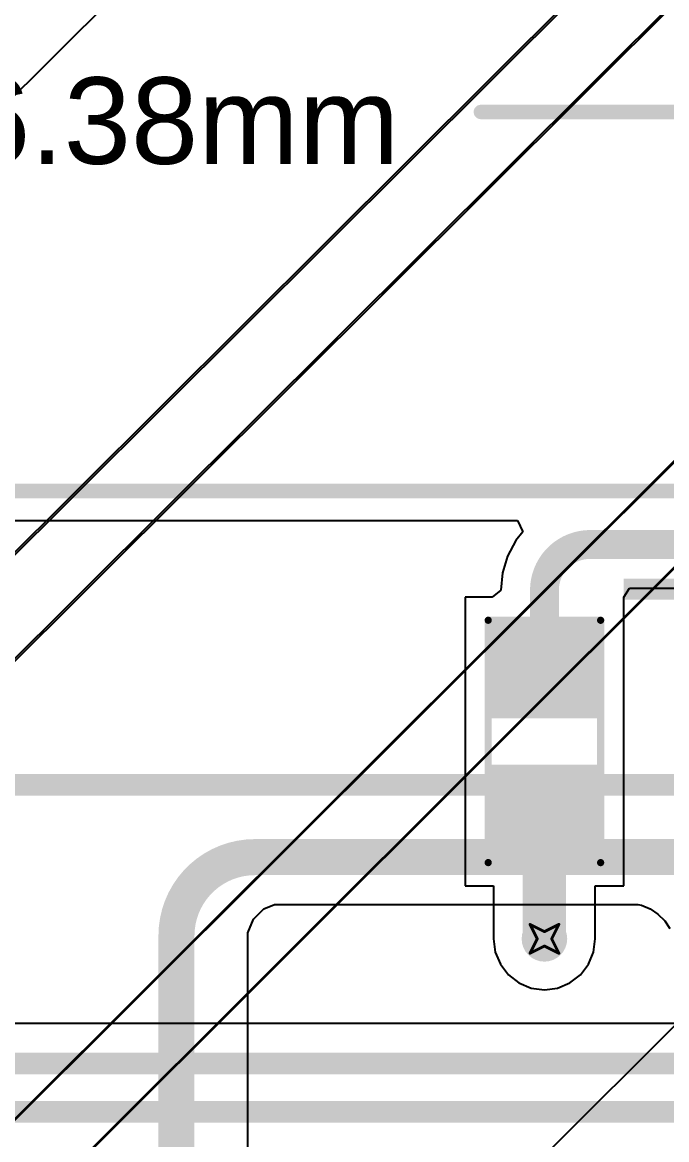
# Model space of a CAD drawing. Header units: inches. Extents: x 0 to 213, y 0 to 212.
# Drawn here: x 1.38 to 1.827, y 1.598 to 2.372 of the extents above; entities that cross this region are included whole.
import ezdxf

# ---------------------------------------------------------------- set-up
doc = ezdxf.new("R2010")
doc.units = ezdxf.units.IN
doc.header["$MEASUREMENT"] = 0
for name, color, linetype in [('Board Outline', 216, 'Continuous'), ('Bottom Layer', 5, 'Continuous'), ('Bottom Overlay', 54, 'Continuous'), ('Bottom Paste', 16, 'Continuous'), ('Bottom Solder', 6, 'Continuous'), ('Dimension', 6, 'Continuous'), ('Drill Drawing', 1, 'Continuous'), ('Top Layer', 1, 'Continuous'), ('Top Solder', 216, 'Continuous'), ('Via Holes', 16, 'Continuous')]:
    doc.layers.add(name, color=color, linetype=linetype)
doc.styles.add('Arial', font='', dxfattribs={"height": 0.2})
doc.styles.get('Arial').set_extended_font_data('Arial')

# ---------------------------------------------------------------- blocks, each defined once
blk = doc.blocks.new('R___1206_B_29')
at = {"layer": 'Bottom Layer'}
for points in [[(-0.08, 0.035), (-0.02, 0.035), (-0.02, -0.035), (-0.08, -0.035)], [(0.02, 0.035), (0.08, 0.035), (0.08, -0.035), (0.02, -0.035)]]:
    blk.add_hatch(color=5, dxfattribs=at).paths.add_polyline_path(points)
at = {"layer": 'Bottom Paste'}
for points in [[(-0.08, 0.035), (-0.02, 0.035), (-0.02, -0.035), (-0.08, -0.035)], [(0.02, 0.035), (0.08, 0.035), (0.08, -0.035), (0.02, -0.035)]]:
    blk.add_hatch(color=16, dxfattribs=at).paths.add_polyline_path(points)
at = {"layer": 'Bottom Solder'}
for points in [[(-0.084, 0.039), (-0.016, 0.039), (-0.016, -0.039), (-0.084, -0.039)], [(0.016, 0.039), (0.084, 0.039), (0.084, -0.039), (0.016, -0.039)]]:
    blk.add_hatch(color=6, dxfattribs=at).paths.add_polyline_path(points)
at = {"layer": 'Bottom Overlay'}
for points in [[(0.084, 0.039, 0.005, 0.005, 0), (-0.084, 0.039, 0.005, 0.005, 0)], [(-0.084, -0.039, 0.005, 0.005, 0), (-0.084, 0.039, 0.005, 0.005, 0)], [(0.084, -0.039, 0.005, 0.005, 0), (0.084, 0.039, 0.005, 0.005, 0)], [(0.084, -0.039, 0.005, 0.005, 0), (-0.084, -0.039, 0.005, 0.005, 0)]]:
    blk.add_lwpolyline(points, format="xyseb", dxfattribs=at)
for points in [[(-0.08525, 0.039, 0.0025, 0.0025, 1), (-0.08275, 0.039, 0.0025, 0.0025, 1)], [(-0.08525, 0.039, 0.0025, 0.0025, 1), (-0.08275, 0.039, 0.0025, 0.0025, 1)], [(0.08275, 0.039, 0.0025, 0.0025, 1), (0.08525, 0.039, 0.0025, 0.0025, 1)], [(0.08275, 0.039, 0.0025, 0.0025, 1), (0.08525, 0.039, 0.0025, 0.0025, 1)], [(-0.08525, -0.039, 0.0025, 0.0025, 1), (-0.08275, -0.039, 0.0025, 0.0025, 1)], [(-0.08525, -0.039, 0.0025, 0.0025, 1), (-0.08275, -0.039, 0.0025, 0.0025, 1)], [(0.08275, -0.039, 0.0025, 0.0025, 1), (0.08525, -0.039, 0.0025, 0.0025, 1)], [(0.08275, -0.039, 0.0025, 0.0025, 1), (0.08525, -0.039, 0.0025, 0.0025, 1)]]:
    blk.add_lwpolyline(points, format="xyseb", close=True, dxfattribs=at)
blk = doc.blocks.new('5050_LED_56')
at = {"layer": 'Top Solder'}
blk.add_line((0.0156, -0.09023), (-211.60534, -211.48777), dxfattribs=at)
blk = doc.blocks.new('5050_LED_57')
at = {"layer": 'Top Solder'}
for p in [(0.0156, -0.09023), (-0.05874, -0.09026)]:
    blk.add_line(p, (-211.99904, -211.48777), dxfattribs=at)
blk = doc.blocks.new('5050_LED_58')
at = {"layer": 'Top Solder'}
for p in [(0.0156, -0.09023), (-0.05874, -0.09026)]:
    blk.add_line(p, (-211.60534, -211.09407), dxfattribs=at)
blk = doc.blocks.new('5050_LED_59')
at = {"layer": 'Top Solder'}
for p in [(0.0156, -0.09023), (-0.05874, -0.09026)]:
    blk.add_line(p, (-211.99904, -211.09407), dxfattribs=at)
blk = doc.blocks.new('5050_LED_60')
at = {"layer": 'Top Solder'}
for p in [(0.0156, -0.09023), (-0.05874, -0.09026)]:
    blk.add_line(p, (-211.60534, -210.70036), dxfattribs=at)
blk = doc.blocks.new('5050_LED_61')
at = {"layer": 'Top Solder'}
blk.add_line((-0.05874, -0.09026), (-211.99904, -210.70036), dxfattribs=at)

msp = doc.modelspace()

# ---------------------------------------------------------------- hatches: boundary and pattern name
at = {"layer": 'Bottom Layer'}
msp.add_hatch(color=5, dxfattribs=at).paths.add_polyline_path([(1.79751, 1.97187), (1.98622, 1.97187), (1.98622, 1.98645), (1.79751, 1.98645)])
h = msp.add_hatch(color=5, dxfattribs=at)
edge = h.paths.add_edge_path()
edge.add_arc((1.74251, 1.7368), 0.01181, 0, 360)
at = {"layer": 'Bottom Solder'}
h = msp.add_hatch(color=6, dxfattribs=at)
edge = h.paths.add_edge_path()
edge.add_arc((1.74251, 1.7368), 0.01581, 0, 360)
at = {"layer": 'Top Layer'}
h = msp.add_hatch(color=1, dxfattribs=at)
edge = h.paths.add_edge_path()
edge.add_arc((1.74251, 1.7368), 0.01181, 0, 360)
at = {"layer": 'Top Solder'}
h = msp.add_hatch(color=216, dxfattribs=at)
edge = h.paths.add_edge_path()
edge.add_arc((1.74251, 1.7368), 0.01581, 0, 360)
at = {"layer": 'Via Holes'}
h = msp.add_hatch(color=7, dxfattribs=at)
edge = h.paths.add_edge_path()
edge.add_arc((1.74251, 1.7368), 0.00591, 0, 360)

# ---------------------------------------------------------------- linework, layer by layer
at = {"layer": 'Board Outline'}
msp.add_lwpolyline([(0, 2.04724, 0.01, 0.01, 0), (3.00697, 2.04724, 0.01, 0.01, 0)], format="xyseb", dxfattribs=at)
at = {"layer": 'Bottom Layer'}
for p, q in [((0.74691, 2.02685), (1.72376, 2.02685)), ((1.72376, 2.02685), (1.72754, 2.01885)), ((1.72754, 2.01885), (1.72267, 2.01292)), ((1.72267, 2.01292), (1.71694, 2.00219)), ((1.71694, 2.00219), (1.71341, 1.99055)), ((1.71341, 1.99055), (1.71221, 1.97845)), ((1.71221, 1.97845), (1.70621, 1.97364)), ((1.79751, 1.97364), (1.80162, 1.97994)), ((1.80162, 1.97994), (1.85479, 1.97994)), ((1.70621, 1.97364), (1.68751, 1.97364)), ((1.68751, 1.97364), (1.68751, 1.87364)), ((1.79751, 1.87364), (1.79751, 1.97364)), ((1.68751, 1.87364), (1.68751, 1.77364)), ((1.79751, 1.77364), (1.79751, 1.87364)), ((1.68751, 1.77364), (1.70721, 1.77364)), ((1.70721, 1.77364), (1.70721, 1.7368)), ((1.77781, 1.7368), (1.77781, 1.77364)), ((1.77781, 1.77364), (1.79751, 1.77364)), ((1.70721, 1.7368), (1.70841, 1.72767)), ((1.77661, 1.72767), (1.77781, 1.7368)), ((1.70841, 1.72767), (1.71194, 1.71915)), ((1.77309, 1.71915), (1.77661, 1.72767)), ((1.71194, 1.71915), (1.71755, 1.71184)), ((1.71755, 1.71184), (1.72486, 1.70623)), ((1.76016, 1.70623), (1.76748, 1.71184)), ((1.76748, 1.71184), (1.77309, 1.71915)), ((1.72486, 1.70623), (1.73338, 1.7027)), ((1.75165, 1.7027), (1.76016, 1.70623)), ((1.73338, 1.7027), (1.74251, 1.7015)), ((1.74251, 1.7015), (1.75165, 1.7027)), ((2.84766, 1.67819), (0.89763, 1.67819))]:
    msp.add_line(p, q, dxfattribs=at)
for points in [[(1.74251, 1.97845, 0.02, 0.02, -0.414214), (1.77426, 2.0102, 0.02, 0.02, 0)], [(1.77426, 2.0102, 0.02, 0.02, 0), (2.01584, 2.0102, 0.02, 0.02, 0)], [(1.74251, 1.92364, 0.02, 0.02, 0), (1.74251, 1.97845, 0.02, 0.02, 0)], [(1.74251, 1.7368, 0.03, 0.03, 0), (1.74251, 1.82364, 0.03, 0.03, 0)], [(0.89763, 1.65045, 0.015, 0.015, 0), (2.84766, 1.65045, 0.015, 0.015, 0)], [(0.85396, 1.61686, 0.015, 0.015, 0), (2.7917, 1.61686, 0.015, 0.015, 0)]]:
    msp.add_lwpolyline(points, format="xyseb", dxfattribs=at)
for points in [[(1.76926, 2.0102, 0.01, 0.01, 1), (1.77926, 2.0102, 0.01, 0.01, 1)], [(1.76926, 2.0102, 0.01, 0.01, 1), (1.77926, 2.0102, 0.01, 0.01, 1)], [(1.73751, 1.97845, 0.01, 0.01, 1), (1.74751, 1.97845, 0.01, 0.01, 1)], [(1.73751, 1.97845, 0.01, 0.01, 1), (1.74751, 1.97845, 0.01, 0.01, 1)], [(1.73751, 1.92364, 0.01, 0.01, 1), (1.74751, 1.92364, 0.01, 0.01, 1)], [(1.73501, 1.82364, 0.015, 0.015, 1), (1.75001, 1.82364, 0.015, 0.015, 1)], [(1.73501, 1.7368, 0.015, 0.015, 1), (1.75001, 1.7368, 0.015, 0.015, 1)]]:
    msp.add_lwpolyline(points, format="xyseb", close=True, dxfattribs=at)
at = {"layer": 'Dimension'}
msp.add_lwpolyline([(1.69842, 2.31, 0.01, 0.01, 0), (3.00697, 2.31, 0.01, 0.01, 0)], format="xyseb", dxfattribs=at)
msp.add_lwpolyline([(1.69592, 2.31, 0.005, 0.005, 1), (1.70092, 2.31, 0.005, 0.005, 1)], format="xyseb", close=True, dxfattribs=at)
at = {"layer": 'Drill Drawing'}
for points in [[(1.73251, 1.7468, 0.002, 0.002, 0), (1.74251, 1.7418, 0.002, 0.002, 0)], [(1.73251, 1.7468, 0.002, 0.002, 0), (1.73751, 1.7368, 0.002, 0.002, 0)], [(1.74251, 1.7418, 0.002, 0.002, 0), (1.75251, 1.7468, 0.002, 0.002, 0)], [(1.74751, 1.7368, 0.002, 0.002, 0), (1.75251, 1.7468, 0.002, 0.002, 0)], [(1.73251, 1.7268, 0.002, 0.002, 0), (1.73751, 1.7368, 0.002, 0.002, 0)], [(1.74751, 1.7368, 0.002, 0.002, 0), (1.75251, 1.7268, 0.002, 0.002, 0)], [(1.73251, 1.7268, 0.002, 0.002, 0), (1.74251, 1.7318, 0.002, 0.002, 0)], [(1.74251, 1.7318, 0.002, 0.002, 0), (1.75251, 1.7268, 0.002, 0.002, 0)]]:
    msp.add_lwpolyline(points, format="xyseb", dxfattribs=at)
for points in [[(1.73201, 1.7468, 0.001, 0.001, 1), (1.73301, 1.7468, 0.001, 0.001, 1)], [(1.73201, 1.7468, 0.001, 0.001, 1), (1.73301, 1.7468, 0.001, 0.001, 1)], [(1.74201, 1.7418, 0.001, 0.001, 1), (1.74301, 1.7418, 0.001, 0.001, 1)], [(1.74201, 1.7418, 0.001, 0.001, 1), (1.74301, 1.7418, 0.001, 0.001, 1)], [(1.75201, 1.7468, 0.001, 0.001, 1), (1.75301, 1.7468, 0.001, 0.001, 1)], [(1.75201, 1.7468, 0.001, 0.001, 1), (1.75301, 1.7468, 0.001, 0.001, 1)], [(1.73701, 1.7368, 0.001, 0.001, 1), (1.73801, 1.7368, 0.001, 0.001, 1)], [(1.73701, 1.7368, 0.001, 0.001, 1), (1.73801, 1.7368, 0.001, 0.001, 1)], [(1.74701, 1.7368, 0.001, 0.001, 1), (1.74801, 1.7368, 0.001, 0.001, 1)], [(1.74701, 1.7368, 0.001, 0.001, 1), (1.74801, 1.7368, 0.001, 0.001, 1)], [(1.73201, 1.7268, 0.001, 0.001, 1), (1.73301, 1.7268, 0.001, 0.001, 1)], [(1.73201, 1.7268, 0.001, 0.001, 1), (1.73301, 1.7268, 0.001, 0.001, 1)], [(1.74201, 1.7318, 0.001, 0.001, 1), (1.74301, 1.7318, 0.001, 0.001, 1)], [(1.74201, 1.7318, 0.001, 0.001, 1), (1.74301, 1.7318, 0.001, 0.001, 1)], [(1.75201, 1.7268, 0.001, 0.001, 1), (1.75301, 1.7268, 0.001, 0.001, 1)], [(1.75201, 1.7268, 0.001, 0.001, 1), (1.75301, 1.7268, 0.001, 0.001, 1)]]:
    msp.add_lwpolyline(points, format="xyseb", close=True, dxfattribs=at)
at = {"layer": 'Top Layer'}
for p, q in [((1.54779, 1.75757), (1.55527, 1.76067)), ((1.55527, 1.76067), (1.80721, 1.76067)), ((1.80721, 1.76067), (1.80974, 1.76017)), ((1.80974, 1.76017), (1.81582, 1.75765)), ((1.54063, 1.75041), (1.54779, 1.75757)), ((1.81582, 1.75765), (1.82129, 1.75399)), ((1.82129, 1.75399), (1.82594, 1.74934)), ((1.53675, 1.74105), (1.54063, 1.75041)), ((1.82594, 1.74934), (1.8296, 1.74387)), ((1.53675, 1.73598), (1.53675, 1.74105)), ((1.53675, 1.57202), (1.53675, 1.73598))]:
    msp.add_line(p, q, dxfattribs=at)
for points in [[(0.444, 1.84364, 0.015, 0.015, 0), (2.136, 1.84364, 0.015, 0.015, 0)], [(1.48722, 1.73902, 0.025, 0.025, -0.414214), (1.54166, 1.79345, 0.025, 0.025, 0)], [(1.54166, 1.79345, 0.025, 0.025, 0), (1.94423, 1.79345, 0.025, 0.025, 0)], [(1.48722, 1.52256, 0.025, 0.025, 0), (1.48722, 1.73902, 0.025, 0.025, 0)]]:
    msp.add_lwpolyline(points, format="xyseb", dxfattribs=at)
for points in [[(1.53541, 1.79345, 0.0125, 0.0125, 1), (1.54791, 1.79345, 0.0125, 0.0125, 1)], [(1.53541, 1.79345, 0.0125, 0.0125, 1), (1.54791, 1.79345, 0.0125, 0.0125, 1)], [(1.48097, 1.73902, 0.0125, 0.0125, 1), (1.49347, 1.73902, 0.0125, 0.0125, 1)], [(1.48097, 1.73902, 0.0125, 0.0125, 1), (1.49347, 1.73902, 0.0125, 0.0125, 1)]]:
    msp.add_lwpolyline(points, format="xyseb", close=True, dxfattribs=at)

# ---------------------------------------------------------------- block references
for name, p, rotation in [('5050_LED_57', (0.50432, 0.63705), 180), ('5050_LED_59', (0.50432, 1.03075), 180), ('5050_LED_61', (0.50432, 1.42445), 180), ('5050_LED_56', (0.89802, 0.63705), 180), ('5050_LED_58', (0.89802, 1.03075), 180), ('5050_LED_60', (0.89802, 1.42445), 180), ('R___1206_B_29', (1.74251, 1.87364), 270)]:
    msp.add_blockref(name, p, dxfattribs=dict(rotation=rotation))

# ---------------------------------------------------------------- texts
at = {"layer": 'Dimension', "style": 'Arial'}
msp.add_text('76.38mm', height=0.06, dxfattribs=at).set_placement((1.29255, 2.27401))

doc.saveas('drawing.dxf')
